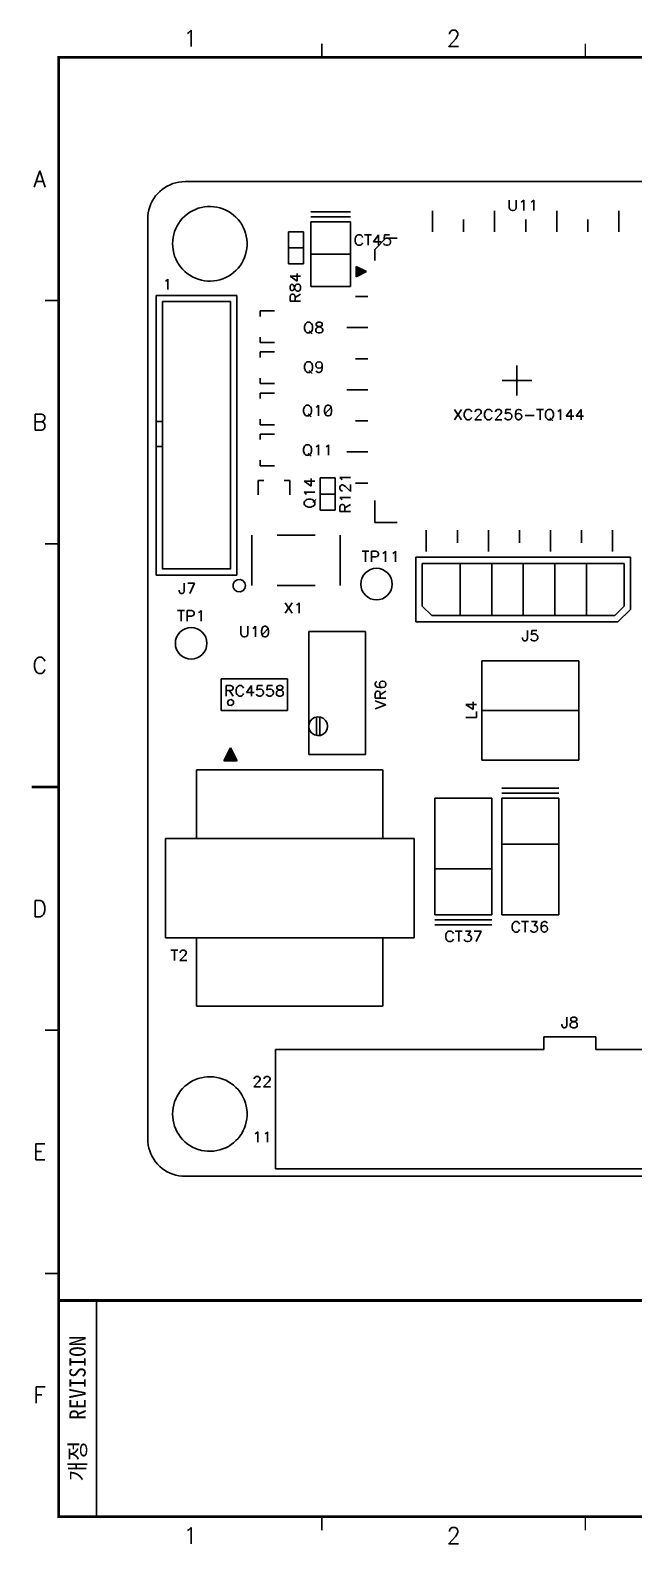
# Model space of a CAD drawing. Extents: x 295 to 953, y 10 to 290.
# Drawn here: x 486.7 to 598.4, y 10 to 290 of the extents above; entities that cross this region are included whole.
import ezdxf
from ezdxf.enums import TextEntityAlignment as Align

# ---------------------------------------------------------------- set-up
doc = ezdxf.new("R2010")
doc.units = 0
doc.header["$LTSCALE"] = 5
doc.header["$MEASUREMENT"] = 0
doc.layers.get('0').update_dxf_attribs({"linetype": 'CONTINUOUS', "lineweight": 25})
doc.layers.add('6', color=6, linetype='CONTINUOUS', lineweight=13)
for name, color, linetype in [('DV-PEI-A6_TSK', 10, 'CONTINUOUS'), ('SHEET', 3, 'CONTINUOUS'), ('문자', 4, 'CONTINUOUS'), ('테두리', 3, 'CONTINUOUS')]:
    doc.layers.add(name, color=color, linetype=linetype)
doc.styles.get("Standard").update_dxf_attribs({"font": 'simplex.shx'})
doc.styles.add('굴림체', font='')
doc.styles.get('굴림체').set_extended_font_data('GulimChe')

# ---------------------------------------------------------------- blocks, each defined once
blk = doc.blocks.new('C')
blk.add_line((15, 285), (15, 285))
at = {"layer": 'SHEET'}
blk.add_line((22, 55), (22, 15), dxfattribs=at)
at = {"layer": '테두리'}
for points, const_width in [([(63.75, 287.5), (63.75, 285)], 0.3), ([(112.5, 287.5), (112.5, 285)], 0.3), ([(15, 285), (15, 15), (405, 15), (405, 285), (15, 285)], 0.5), ([(12.5, 240), (15, 240)], 0.3), ([(12.5, 195), (15, 195)], 0.3), ([(10, 150), (15, 150)], 0.5), ([(12.5, 105), (15, 105)], 0.3), ([(12.5, 60), (15, 60)], 0.3), ([(15, 55), (405, 55)], 0.5), ([(63.75, 12.5), (63.75, 15)], 0.3), ([(112.5, 12.5), (112.5, 15)], 0.3)]:
    blk.add_lwpolyline(points, dxfattribs=dict(at, const_width=const_width))
at = {"layer": '문자'}
for s, p in [('1', (39.38, 288.5)), ('2', (88.12, 288.5)), ('A', (11.5, 262.5)), ('B', (11.5, 217.5)), ('C', (11.5, 172.5)), ('D', (11.5, 127.5)), ('E', (11.5, 82.5)), ('F', (11.5, 37.5)), ('1', (39.38, 11.5)), ('2', (88.12, 11.5))]:
    blk.add_text(s, height=3, dxfattribs=at).set_placement(p, align=Align.MIDDLE)
at = {"layer": '문자', "style": '굴림체'}
blk.add_text('개정  REVISION', height=3, rotation=90, dxfattribs=at).set_placement((18.5, 35), align=Align.MIDDLE_CENTER)

msp = doc.modelspace()

# ---------------------------------------------------------------- linework, layer by layer
msp.add_line((491.98, 15), (491.98, 15))
msp.add_line((491.98, 15), (491.98, 15))
at = {"layer": 'DV-PEI-A6_TSK', "color": 7}
for p, q in [((510.7, 260.17), (511.14, 260.54)), ((511.14, 260.54), (511.6, 260.87)), ((511.6, 260.87), (512.09, 261.16)), ((512.09, 261.16), (512.6, 261.42)), ((512.6, 261.42), (513.13, 261.63)), ((513.13, 261.63), (513.68, 261.78)), ((513.68, 261.78), (514.24, 261.9)), ((514.24, 261.9), (514.8, 261.98)), ((514.8, 261.98), (515.38, 262)), ((858.07, 262), (515.38, 262)), ((508.85, 257.34), (509.06, 257.87)), ((509.06, 257.87), (509.31, 258.38)), ((509.31, 258.38), (509.6, 258.87)), ((509.6, 258.87), (509.93, 259.34)), ((509.93, 259.34), (510.3, 259.77)), ((510.3, 259.77), (510.7, 260.17)), ((575.39, 258.59), (575.39, 257.2)), ((576.69, 257.2), (576.69, 258.59)), ((577.62, 258.22), (577.8, 258.31)), ((577.8, 258.31), (578.08, 258.59)), ((578.08, 258.59), (578.08, 256.64)), ((579.47, 258.22), (579.66, 258.31)), ((579.66, 258.31), (579.94, 258.59)), ((579.94, 258.59), (579.94, 256.64)), ((508.48, 255.09), (508.5, 255.67)), ((508.48, 255.09), (508.48, 84.9)), ((508.5, 255.67), (508.57, 256.23)), ((508.57, 256.23), (508.69, 256.79)), ((508.69, 256.79), (508.85, 257.34)), ((514.94, 255.22), (514.56, 254.78)), ((515.36, 255.63), (514.94, 255.22)), ((515.8, 255.99), (515.36, 255.63)), ((516.28, 256.32), (515.8, 255.99)), ((516.78, 256.61), (516.28, 256.32)), ((517.3, 256.86), (516.78, 256.61)), ((517.84, 257.06), (517.3, 256.86)), ((518.4, 257.22), (517.84, 257.06)), ((518.96, 257.32), (518.4, 257.22)), ((519.54, 257.38), (518.96, 257.32)), ((520.12, 257.4), (519.54, 257.38)), ((520.69, 257.36), (520.12, 257.4)), ((521.27, 257.27), (520.69, 257.36)), ((521.83, 257.14), (521.27, 257.27)), ((522.38, 256.96), (521.83, 257.14)), ((522.91, 256.74), (522.38, 256.96)), ((523.43, 256.47), (522.91, 256.74)), ((523.91, 256.16), (523.43, 256.47)), ((524.37, 255.81), (523.91, 256.16)), ((524.8, 255.43), (524.37, 255.81)), ((525.2, 255.01), (524.8, 255.43)), ((525.56, 254.55), (525.2, 255.01)), ((546.04, 256.4), (538.68, 256.4)), ((546.04, 255.49), (538.68, 255.49)), ((561.18, 252.7), (561.18, 256.61)), ((566.94, 252.7), (566.94, 255)), ((572.69, 252.7), (572.69, 256.61)), ((575.39, 257.2), (575.49, 256.92)), ((575.49, 256.92), (575.67, 256.74)), ((575.67, 256.74), (575.95, 256.64)), ((575.95, 256.64), (576.13, 256.64)), ((576.13, 256.64), (576.41, 256.74)), ((576.41, 256.74), (576.6, 256.92)), ((576.6, 256.92), (576.69, 257.2)), ((578.44, 252.7), (578.44, 255)), ((584.18, 252.7), (584.18, 256.61)), ((589.94, 252.7), (589.94, 255)), ((595.69, 252.7), (595.69, 256.61)), ((513.29, 252.21), (513.17, 251.65)), ((513.46, 252.76), (513.29, 252.21)), ((513.67, 253.3), (513.46, 252.76)), ((513.93, 253.82), (513.67, 253.3)), ((514.23, 254.32), (513.93, 253.82)), ((514.56, 254.78), (514.23, 254.32)), ((525.88, 254.07), (525.56, 254.55)), ((526.16, 253.56), (525.88, 254.07)), ((526.39, 253.04), (526.16, 253.56)), ((526.58, 252.49), (526.39, 253.04)), ((526.72, 251.93), (526.58, 252.49)), ((534.55, 246.76), (534.55, 252.74)), ((534.55, 252.74), (537.31, 252.74)), ((537.31, 246.76), (537.31, 252.74)), ((538.68, 242.6), (538.68, 254.56)), ((538.68, 254.56), (546.04, 254.56)), ((546.04, 254.56), (546.04, 242.6)), ((547.23, 252.07), (547.05, 251.88)), ((547.41, 252.16), (547.23, 252.07)), ((547.79, 252.16), (547.41, 252.16)), ((547.97, 252.07), (547.79, 252.16)), ((548.16, 251.88), (547.97, 252.07)), ((548.62, 252.16), (549.91, 252.16)), ((549.27, 252.16), (549.27, 250.22)), ((551.21, 252.16), (550.28, 250.86)), ((551.21, 250.22), (551.21, 252.16)), ((552.32, 252.16), (552.23, 251.33)), ((553.24, 252.16), (552.32, 252.16)), ((513.1, 251.08), (513.08, 250.5)), ((513.08, 250.5), (513.1, 249.92)), ((513.17, 251.65), (513.1, 251.08)), ((513.1, 249.92), (513.17, 249.35)), ((513.17, 249.35), (513.29, 248.78)), ((526.82, 251.36), (526.72, 251.93)), ((526.72, 249.06), (526.82, 249.63)), ((526.87, 250.79), (526.82, 251.36)), ((526.82, 249.63), (526.87, 250.21)), ((526.87, 250.21), (526.87, 250.79)), ((534.55, 249.75), (537.31, 249.75)), ((546.95, 251.69), (546.86, 251.42)), ((546.86, 251.42), (546.86, 250.96)), ((546.86, 250.96), (546.95, 250.68)), ((547.05, 251.88), (546.95, 251.69)), ((546.95, 250.68), (547.05, 250.5)), ((547.05, 250.5), (547.23, 250.31)), ((547.23, 250.31), (547.41, 250.22)), ((547.41, 250.22), (547.79, 250.22)), ((547.79, 250.22), (547.97, 250.31)), ((547.97, 250.31), (548.16, 250.5)), ((548.25, 251.69), (548.16, 251.88)), ((548.16, 250.5), (548.25, 250.68)), ((550.28, 250.86), (551.67, 250.86)), ((552.58, 251.51), (550.54, 249.46)), ((550.54, 249.46), (550.54, 247.42)), ((552.23, 250.4), (552.13, 250.58)), ((552.23, 251.33), (552.32, 251.42)), ((552.32, 250.31), (552.23, 250.4)), ((552.32, 251.42), (552.6, 251.51)), ((552.6, 250.22), (552.32, 250.31)), ((554.63, 251.51), (552.58, 251.51)), ((552.6, 251.51), (552.87, 251.51)), ((552.87, 250.22), (552.6, 250.22)), ((552.87, 251.51), (553.15, 251.42)), ((553.15, 250.31), (552.87, 250.22)), ((553.15, 251.42), (553.34, 251.23)), ((553.34, 250.5), (553.15, 250.31)), ((553.34, 251.23), (553.43, 250.96)), ((553.43, 250.77), (553.34, 250.5)), ((553.43, 250.96), (553.43, 250.77)), ((513.29, 248.78), (513.46, 248.23)), ((513.46, 248.23), (513.67, 247.69)), ((513.67, 247.69), (513.93, 247.17)), ((513.93, 247.17), (514.23, 246.68)), ((514.23, 246.68), (514.56, 246.21)), ((525.2, 245.99), (525.56, 246.44)), ((525.56, 246.44), (525.88, 246.92)), ((525.88, 246.92), (526.16, 247.43)), ((526.16, 247.43), (526.39, 247.96)), ((526.39, 247.96), (526.58, 248.5)), ((526.58, 248.5), (526.72, 249.06)), ((534.55, 246.76), (537.31, 246.76)), ((546.04, 248.59), (538.68, 248.59)), ((511.76, 243.58), (511.94, 243.67)), ((511.94, 243.67), (512.22, 243.95)), ((512.22, 243.95), (512.22, 242.03)), ((514.56, 246.21), (514.94, 245.78)), ((514.94, 245.78), (515.36, 245.37)), ((515.36, 245.37), (515.8, 245)), ((515.8, 245), (516.28, 244.67)), ((516.28, 244.67), (516.78, 244.38)), ((516.78, 244.38), (517.3, 244.13)), ((517.3, 244.13), (517.84, 243.94)), ((517.84, 243.94), (518.4, 243.78)), ((518.4, 243.78), (518.96, 243.67)), ((518.96, 243.67), (519.54, 243.61)), ((519.54, 243.61), (520.12, 243.6)), ((520.12, 243.6), (520.69, 243.63)), ((520.69, 243.63), (521.27, 243.72)), ((521.27, 243.72), (521.83, 243.85)), ((521.83, 243.85), (522.38, 244.03)), ((522.38, 244.03), (522.91, 244.25)), ((522.91, 244.25), (523.43, 244.52)), ((523.43, 244.52), (523.91, 244.83)), ((523.91, 244.83), (524.37, 245.18)), ((524.37, 245.18), (524.8, 245.57)), ((524.8, 245.57), (525.2, 245.99)), ((536.78, 244.53), (534.83, 244.53)), ((534.83, 244.53), (536.13, 243.6)), ((536.13, 243.6), (536.13, 244.99)), ((547.09, 246.27), (547.09, 244.41)), ((548.95, 245.34), (547.09, 246.27)), ((547.09, 244.41), (548.95, 245.34)), ((547.23, 246.02), (547.27, 246.02)), ((547.23, 245.88), (547.54, 245.88)), ((547.23, 245.74), (547.82, 245.74)), ((547.23, 245.61), (548.09, 245.61)), ((547.23, 245.47), (548.37, 245.47)), ((547.23, 245.33), (548.61, 245.33)), ((547.23, 245.19), (548.33, 245.19)), ((547.23, 245.06), (548.06, 245.06)), ((547.23, 244.92), (547.78, 244.92)), ((547.23, 244.78), (547.51, 244.78)), ((524.98, 240.95), (510.03, 240.95)), ((510.03, 240.93), (510.03, 189.2)), ((524.98, 189.18), (524.98, 240.95)), ((534.92, 242.86), (534.83, 242.58)), ((534.83, 242.58), (534.83, 242.21)), ((534.83, 242.21), (534.92, 241.93)), ((534.92, 241), (534.83, 240.72)), ((535.11, 242.95), (534.92, 242.86)), ((534.92, 241.93), (535.11, 241.84)), ((535.02, 241.1), (534.92, 241)), ((535.2, 241.19), (535.02, 241.1)), ((535.29, 242.95), (535.11, 242.95)), ((535.11, 241.84), (535.29, 241.84)), ((535.39, 241.19), (535.2, 241.19)), ((535.48, 242.86), (535.29, 242.95)), ((535.29, 241.84), (535.48, 241.93)), ((535.57, 241.1), (535.39, 241.19)), ((535.57, 242.67), (535.48, 242.86)), ((535.48, 241.93), (535.57, 242.12)), ((535.67, 242.31), (535.57, 242.67)), ((535.57, 242.12), (535.67, 242.49)), ((535.67, 241), (535.57, 241.1)), ((535.67, 242.49), (535.76, 242.77)), ((535.76, 242.03), (535.67, 242.31)), ((535.76, 240.72), (535.67, 241)), ((535.76, 242.77), (535.95, 242.95)), ((535.95, 241.84), (535.76, 242.03)), ((535.76, 240.54), (536.78, 241.19)), ((535.95, 242.95), (536.13, 243.05)), ((536.13, 241.75), (535.95, 241.84)), ((536.13, 243.05), (536.41, 243.05)), ((536.41, 241.75), (536.13, 241.75)), ((536.41, 243.05), (536.6, 242.95)), ((536.6, 241.84), (536.41, 241.75)), ((536.6, 242.95), (536.69, 242.86)), ((536.69, 241.93), (536.6, 241.84)), ((536.69, 242.86), (536.78, 242.58)), ((536.78, 242.21), (536.69, 241.93)), ((536.78, 242.58), (536.78, 242.21)), ((546.04, 242.6), (538.68, 242.6)), ((511.18, 190.33), (511.18, 239.8)), ((511.18, 239.8), (523.82, 239.8)), ((523.82, 239.8), (523.82, 190.33)), ((531.96, 238.08), (529.31, 238.08)), ((529.31, 237.04), (529.31, 238.08)), ((534.83, 240.72), (534.83, 239.89)), ((534.83, 239.89), (536.78, 239.89)), ((535.76, 239.89), (535.76, 240.72)), ((549.23, 240.74), (546.92, 240.74)), ((537.6, 235.51), (537.51, 235.23)), ((537.51, 235.23), (537.51, 234.76)), ((537.69, 235.69), (537.6, 235.51)), ((537.88, 235.88), (537.69, 235.69)), ((538.07, 235.97), (537.88, 235.88)), ((538.44, 235.97), (538.07, 235.97)), ((538.63, 235.88), (538.44, 235.97)), ((538.82, 235.69), (538.63, 235.88)), ((538.91, 235.51), (538.82, 235.69)), ((539, 235.23), (538.91, 235.51)), ((539, 234.76), (539, 235.23)), ((539.76, 235.88), (539.66, 235.69)), ((539.66, 235.69), (539.66, 235.51)), ((539.66, 235.51), (539.76, 235.32)), ((540.04, 235.97), (539.76, 235.88)), ((539.76, 235.32), (539.94, 235.23)), ((539.94, 235.23), (540.32, 235.13)), ((540.41, 235.97), (540.04, 235.97)), ((540.13, 235.13), (540.5, 235.23)), ((540.69, 235.88), (540.41, 235.97)), ((540.5, 235.23), (540.69, 235.32)), ((540.78, 235.69), (540.69, 235.88)), ((540.69, 235.32), (540.78, 235.51)), ((540.78, 235.51), (540.78, 235.69)), ((529.31, 232.22), (529.31, 233.25)), ((537.51, 234.76), (537.6, 234.48)), ((537.6, 234.48), (537.69, 234.29)), ((537.69, 234.29), (537.88, 234.1)), ((537.88, 234.1), (538.07, 234.01)), ((538.07, 234.01), (538.44, 234.01)), ((538.35, 234.38), (538.91, 233.82)), ((538.44, 234.01), (538.63, 234.1)), ((538.63, 234.1), (538.82, 234.29)), ((538.82, 234.29), (538.91, 234.48)), ((538.91, 234.48), (539, 234.76)), ((539.57, 234.66), (539.66, 234.85)), ((539.57, 234.38), (539.57, 234.66)), ((539.66, 234.2), (539.57, 234.38)), ((539.66, 234.85), (539.85, 235.04)), ((539.76, 234.1), (539.66, 234.2)), ((540.04, 234.01), (539.76, 234.1)), ((539.85, 235.04), (540.13, 235.13)), ((540.41, 234.01), (540.04, 234.01)), ((540.32, 235.13), (540.6, 235.04)), ((540.69, 234.1), (540.41, 234.01)), ((540.6, 235.04), (540.78, 234.85)), ((540.78, 234.2), (540.69, 234.1)), ((540.78, 234.85), (540.88, 234.66)), ((540.88, 234.38), (540.78, 234.2)), ((540.88, 234.66), (540.88, 234.38)), ((549.23, 234.99), (545.32, 234.99)), ((531.96, 232.22), (529.31, 232.22)), ((531.96, 230.48), (529.31, 230.48)), ((529.31, 229.45), (529.31, 230.48)), ((537.6, 228.2), (537.51, 227.92)), ((537.51, 227.92), (537.51, 227.46)), ((537.51, 227.46), (537.6, 227.18)), ((537.69, 228.39), (537.6, 228.2)), ((537.6, 227.18), (537.69, 226.99)), ((537.88, 228.58), (537.69, 228.39)), ((537.69, 226.99), (537.88, 226.8)), ((538.07, 228.67), (537.88, 228.58)), ((537.88, 226.8), (538.07, 226.71)), ((538.44, 228.67), (538.07, 228.67)), ((538.35, 227.08), (538.91, 226.52)), ((538.63, 228.58), (538.44, 228.67)), ((538.44, 226.71), (538.63, 226.8)), ((538.82, 228.39), (538.63, 228.58)), ((538.63, 226.8), (538.82, 226.99)), ((538.91, 228.2), (538.82, 228.39)), ((538.82, 226.99), (538.91, 227.18)), ((539, 227.92), (538.91, 228.2)), ((538.91, 227.18), (539, 227.46)), ((539, 227.46), (539, 227.92)), ((539.57, 228.11), (539.66, 228.39)), ((539.57, 228.02), (539.57, 228.11)), ((539.66, 227.74), (539.57, 228.02)), ((539.66, 228.39), (539.85, 228.58)), ((539.85, 227.55), (539.66, 227.74)), ((539.76, 226.8), (539.66, 226.99)), ((540.04, 226.71), (539.76, 226.8)), ((539.85, 228.58), (540.13, 228.67)), ((540.13, 227.46), (539.85, 227.55)), ((540.13, 228.67), (540.22, 228.67)), ((540.22, 227.46), (540.13, 227.46)), ((540.22, 228.67), (540.5, 228.58)), ((540.5, 227.55), (540.22, 227.46)), ((540.5, 226.8), (540.22, 226.71)), ((540.5, 228.58), (540.69, 228.39)), ((540.69, 227.74), (540.5, 227.55)), ((540.69, 227.08), (540.5, 226.8)), ((540.69, 228.39), (540.78, 228.02)), ((540.78, 228.02), (540.69, 227.74)), ((540.78, 227.55), (540.69, 227.08)), ((540.78, 228.02), (540.78, 227.55)), ((549.23, 229.24), (546.92, 229.24)), ((576.83, 227.98), (576.83, 222.46)), ((529.31, 224.62), (529.31, 225.66)), ((531.96, 224.62), (529.31, 224.62)), ((538.07, 226.71), (538.44, 226.71)), ((540.22, 226.71), (540.04, 226.71)), ((574.07, 225.22), (579.59, 225.22)), ((531.96, 222.89), (529.31, 222.89)), ((529.31, 221.85), (529.31, 222.89)), ((549.23, 223.49), (545.32, 223.49)), ((537.42, 220.16), (537.33, 219.88)), ((537.33, 219.88), (537.33, 219.41)), ((537.33, 219.41), (537.42, 219.14)), ((537.51, 220.34), (537.42, 220.16)), ((537.42, 219.14), (537.51, 218.95)), ((537.69, 220.53), (537.51, 220.34)), ((537.51, 218.95), (537.69, 218.76)), ((537.88, 220.62), (537.69, 220.53)), ((537.69, 218.76), (537.88, 218.67)), ((538.25, 220.62), (537.88, 220.62)), ((537.88, 218.67), (538.25, 218.67)), ((538.16, 219.04), (538.72, 218.49)), ((538.44, 220.53), (538.25, 220.62)), ((538.25, 218.67), (538.44, 218.76)), ((538.62, 220.34), (538.44, 220.53)), ((538.44, 218.76), (538.62, 218.95)), ((538.72, 220.16), (538.62, 220.34)), ((538.62, 218.95), (538.72, 219.14)), ((538.81, 219.88), (538.72, 220.16)), ((538.72, 219.14), (538.81, 219.41)), ((538.81, 219.41), (538.81, 219.88)), ((539.64, 220.25), (539.83, 220.34)), ((539.83, 220.34), (540.11, 220.62)), ((540.11, 220.62), (540.11, 218.67)), ((541.32, 220.25), (541.22, 219.79)), ((541.22, 219.79), (541.22, 219.5)), ((541.22, 219.5), (541.32, 219.04)), ((541.5, 220.53), (541.32, 220.25)), ((542.43, 220.25), (541.32, 219.04)), ((541.32, 219.04), (541.5, 218.76)), ((541.78, 220.62), (541.5, 220.53)), ((541.5, 218.76), (541.78, 218.67)), ((541.96, 220.62), (541.78, 220.62)), ((541.78, 218.67), (541.96, 218.67)), ((542.24, 220.53), (541.96, 220.62)), ((541.96, 218.67), (542.24, 218.76)), ((542.43, 220.25), (542.24, 220.53)), ((542.24, 218.76), (542.43, 219.04)), ((542.52, 219.79), (542.43, 220.25)), ((542.43, 219.04), (542.52, 219.5)), ((542.52, 219.5), (542.52, 219.79)), ((566.54, 219.86), (565.25, 217.93)), ((565.25, 219.86), (566.54, 217.93)), ((567.18, 219.4), (567.08, 219.13)), ((567.08, 219.13), (567.08, 218.67)), ((567.08, 218.67), (567.18, 218.39)), ((567.27, 219.58), (567.18, 219.4)), ((567.45, 219.77), (567.27, 219.58)), ((567.63, 219.86), (567.45, 219.77)), ((568, 219.86), (567.63, 219.86)), ((568.18, 219.77), (568, 219.86)), ((568.37, 219.58), (568.18, 219.77)), ((568.46, 219.4), (568.37, 219.58)), ((569.92, 218.85), (569.01, 217.93)), ((569.1, 219.49), (569.19, 219.67)), ((569.1, 219.4), (569.1, 219.49)), ((569.19, 219.67), (569.29, 219.77)), ((569.29, 219.77), (569.47, 219.86)), ((569.47, 219.86), (569.84, 219.86)), ((569.84, 219.86), (570.02, 219.77)), ((570.11, 219.13), (569.92, 218.85)), ((570.02, 219.77), (570.11, 219.67)), ((570.11, 219.67), (570.2, 219.49)), ((570.2, 219.31), (570.11, 219.13)), ((570.2, 219.49), (570.2, 219.31)), ((570.93, 219.4), (570.84, 219.13)), ((570.84, 219.13), (570.84, 218.67)), ((570.84, 218.67), (570.93, 218.39)), ((571.03, 219.58), (570.93, 219.4)), ((571.21, 219.77), (571.03, 219.58)), ((571.39, 219.86), (571.21, 219.77)), ((571.76, 219.86), (571.39, 219.86)), ((571.94, 219.77), (571.76, 219.86)), ((572.13, 219.58), (571.94, 219.77)), ((572.21, 219.4), (572.13, 219.58)), ((573.68, 218.85), (572.77, 217.93)), ((572.86, 219.49), (572.95, 219.67)), ((572.86, 219.4), (572.86, 219.49)), ((572.95, 219.67), (573.04, 219.77)), ((573.04, 219.77), (573.22, 219.86)), ((573.22, 219.86), (573.59, 219.86)), ((573.59, 219.86), (573.77, 219.77)), ((573.87, 219.13), (573.68, 218.85)), ((573.77, 219.77), (573.87, 219.67)), ((573.87, 219.67), (573.95, 219.49)), ((573.95, 219.31), (573.87, 219.13)), ((573.95, 219.49), (573.95, 219.31)), ((574.78, 219.86), (574.69, 219.03)), ((574.69, 219.03), (574.78, 219.13)), ((575.7, 219.86), (574.78, 219.86)), ((574.78, 219.13), (575.06, 219.22)), ((575.06, 219.22), (575.33, 219.22)), ((575.33, 219.22), (575.61, 219.13)), ((575.61, 219.13), (575.79, 218.94)), ((575.79, 218.94), (575.88, 218.67)), ((575.88, 218.48), (575.79, 218.21)), ((575.88, 218.67), (575.88, 218.48)), ((576.61, 219.49), (576.53, 219.03)), ((576.53, 219.03), (576.53, 218.58)), ((576.61, 218.85), (576.53, 218.58)), ((576.53, 218.58), (576.61, 218.21)), ((576.8, 219.77), (576.61, 219.49)), ((576.8, 219.03), (576.61, 218.85)), ((577.07, 219.86), (576.8, 219.77)), ((577.07, 219.13), (576.8, 219.03)), ((577.26, 219.86), (577.07, 219.86)), ((577.16, 219.13), (577.07, 219.13)), ((577.44, 219.03), (577.16, 219.13)), ((577.53, 219.77), (577.26, 219.86)), ((577.62, 218.85), (577.44, 219.03)), ((577.62, 219.58), (577.53, 219.77)), ((577.71, 218.58), (577.62, 218.85)), ((577.62, 218.21), (577.71, 218.48)), ((577.71, 218.48), (577.71, 218.58)), ((578.35, 218.76), (580.01, 218.76)), ((580.46, 219.86), (581.75, 219.86)), ((581.11, 219.86), (581.11, 217.93)), ((582.2, 219.4), (582.11, 219.13)), ((582.11, 219.13), (582.11, 218.67)), ((582.11, 218.67), (582.2, 218.39)), ((582.3, 219.58), (582.2, 219.4)), ((582.48, 219.77), (582.3, 219.58)), ((582.66, 219.86), (582.48, 219.77)), ((583.03, 219.86), (582.66, 219.86)), ((583.21, 219.77), (583.03, 219.86)), ((583.4, 219.58), (583.21, 219.77)), ((583.49, 219.4), (583.4, 219.58)), ((583.58, 219.13), (583.49, 219.4)), ((583.49, 218.39), (583.58, 218.67)), ((583.58, 218.67), (583.58, 219.13)), ((584.4, 219.49), (584.59, 219.58)), ((584.59, 219.58), (584.86, 219.86)), ((584.86, 219.86), (584.86, 217.93)), ((586.88, 219.86), (585.96, 218.58)), ((585.96, 218.58), (587.33, 218.58)), ((586.88, 217.93), (586.88, 219.86)), ((588.71, 219.86), (587.79, 218.58)), ((587.79, 218.58), (589.17, 218.58)), ((588.71, 217.93), (588.71, 219.86)), ((511.18, 217.61), (510.03, 217.61)), ((529.31, 217.03), (529.31, 218.06)), ((531.96, 217.03), (529.31, 217.03)), ((549.23, 217.74), (546.92, 217.74)), ((567.18, 218.39), (567.27, 218.21)), ((567.27, 218.21), (567.45, 218.03)), ((567.45, 218.03), (567.63, 217.93)), ((567.63, 217.93), (568, 217.93)), ((568, 217.93), (568.18, 218.03)), ((568.18, 218.03), (568.37, 218.21)), ((568.37, 218.21), (568.46, 218.39)), ((569.01, 217.93), (570.29, 217.93)), ((570.93, 218.39), (571.03, 218.21)), ((571.03, 218.21), (571.21, 218.03)), ((571.21, 218.03), (571.39, 217.93)), ((571.39, 217.93), (571.76, 217.93)), ((571.76, 217.93), (571.94, 218.03)), ((571.94, 218.03), (572.13, 218.21)), ((572.13, 218.21), (572.21, 218.39)), ((572.77, 217.93), (574.05, 217.93)), ((574.69, 218.11), (574.6, 218.3)), ((574.78, 218.03), (574.69, 218.11)), ((575.06, 217.93), (574.78, 218.03)), ((575.33, 217.93), (575.06, 217.93)), ((575.61, 218.03), (575.33, 217.93)), ((575.79, 218.21), (575.61, 218.03)), ((576.61, 218.21), (576.8, 218.03)), ((576.8, 218.03), (577.07, 217.93)), ((577.07, 217.93), (577.16, 217.93)), ((577.16, 217.93), (577.44, 218.03)), ((577.44, 218.03), (577.62, 218.21)), ((582.2, 218.39), (582.3, 218.21)), ((582.3, 218.21), (582.48, 218.03)), ((582.48, 218.03), (582.66, 217.93)), ((582.66, 217.93), (583.03, 217.93)), ((582.93, 218.3), (583.49, 217.75)), ((583.03, 217.93), (583.21, 218.03)), ((583.21, 218.03), (583.4, 218.21)), ((583.4, 218.21), (583.49, 218.39)), ((511.18, 213.01), (510.03, 213.01)), ((531.96, 215.29), (529.31, 215.29)), ((529.31, 214.26), (529.31, 215.29)), ((537.42, 212.86), (537.33, 212.58)), ((537.51, 213.04), (537.42, 212.86)), ((537.69, 213.22), (537.51, 213.04)), ((537.88, 213.32), (537.69, 213.22)), ((538.25, 213.32), (537.88, 213.32)), ((538.44, 213.22), (538.25, 213.32)), ((538.62, 213.04), (538.44, 213.22)), ((538.72, 212.86), (538.62, 213.04)), ((538.81, 212.58), (538.72, 212.86)), ((539.64, 212.94), (539.83, 213.04)), ((539.83, 213.04), (540.11, 213.32)), ((540.11, 213.32), (540.11, 211.37)), ((541.5, 212.94), (541.68, 213.04)), ((541.68, 213.04), (541.96, 213.32)), ((541.96, 213.32), (541.96, 211.37)), ((529.31, 209.43), (529.31, 210.47)), ((537.33, 212.58), (537.33, 212.11)), ((537.33, 212.11), (537.42, 211.83)), ((537.42, 211.83), (537.51, 211.65)), ((537.51, 211.65), (537.69, 211.46)), ((537.69, 211.46), (537.88, 211.37)), ((537.88, 211.37), (538.25, 211.37)), ((538.16, 211.74), (538.72, 211.19)), ((538.25, 211.37), (538.44, 211.46)), ((538.44, 211.46), (538.62, 211.65)), ((538.62, 211.65), (538.72, 211.83)), ((538.72, 211.83), (538.81, 212.11)), ((538.81, 212.11), (538.81, 212.58)), ((549.23, 211.99), (545.32, 211.99)), ((531.96, 209.43), (529.31, 209.43)), ((544.32, 207.01), (544.04, 207.29)), ((544.04, 207.29), (545.98, 207.29)), ((528.91, 204.07), (528.91, 206.72)), ((528.91, 206.72), (529.95, 206.72)), ((533.74, 206.72), (534.77, 206.72)), ((534.77, 204.07), (534.77, 206.72)), ((539.41, 206.61), (537.46, 206.61)), ((537.46, 206.61), (538.76, 205.68)), ((537.74, 204.29), (537.46, 204.56)), ((537.46, 204.56), (539.41, 204.56)), ((538.76, 205.68), (538.76, 207.07)), ((540.39, 207.17), (540.39, 201.2)), ((543.16, 207.17), (540.39, 207.17)), ((543.16, 207.17), (543.16, 201.2)), ((544.04, 205.53), (544.14, 205.72)), ((544.04, 205.16), (544.04, 205.53)), ((544.14, 204.98), (544.04, 205.16)), ((544.14, 205.72), (544.22, 205.81)), ((544.22, 204.88), (544.14, 204.98)), ((544.22, 205.81), (544.41, 205.9)), ((544.41, 204.79), (544.22, 204.88)), ((544.41, 206.83), (544.32, 207.01)), ((544.41, 205.9), (544.6, 205.9)), ((544.51, 204.79), (544.41, 204.79)), ((544.6, 205.9), (544.78, 205.81)), ((544.78, 205.81), (545.06, 205.62)), ((545.06, 205.62), (545.98, 204.7)), ((545.98, 204.7), (545.98, 205.99)), ((549.23, 206.24), (546.92, 206.24)), ((537.55, 202.89), (537.46, 202.71)), ((537.46, 202.71), (537.46, 202.34)), ((537.46, 202.34), (537.55, 202.15)), ((537.74, 203.08), (537.55, 202.89)), ((537.55, 202.15), (537.74, 201.97)), ((537.83, 204.1), (537.74, 204.29)), ((537.92, 203.17), (537.74, 203.08)), ((537.74, 201.97), (537.92, 201.87)), ((538.2, 203.26), (537.92, 203.17)), ((537.92, 201.87), (538.2, 201.78)), ((538.67, 203.26), (538.2, 203.26)), ((538.2, 201.78), (538.67, 201.78)), ((538.94, 203.17), (538.67, 203.26)), ((538.67, 201.78), (538.94, 201.87)), ((539.13, 203.08), (538.94, 203.17)), ((538.94, 201.87), (539.13, 201.97)), ((539.04, 202.62), (539.59, 203.17)), ((539.32, 202.89), (539.13, 203.08)), ((539.13, 201.97), (539.32, 202.15)), ((539.41, 202.71), (539.32, 202.89)), ((539.32, 202.15), (539.41, 202.34)), ((539.41, 202.34), (539.41, 202.71)), ((543.16, 204.19), (540.39, 204.19)), ((544.32, 203.31), (544.04, 203.59)), ((544.04, 203.59), (545.98, 203.59)), ((544.14, 202.11), (544.04, 201.83)), ((544.04, 201.83), (544.04, 201)), ((544.22, 202.21), (544.14, 202.11)), ((544.41, 202.29), (544.22, 202.21)), ((544.41, 203.13), (544.32, 203.31)), ((544.6, 202.29), (544.41, 202.29)), ((544.78, 202.21), (544.6, 202.29)), ((544.87, 202.11), (544.78, 202.21)), ((544.97, 201.83), (544.87, 202.11)), ((544.97, 201.65), (545.98, 202.29)), ((544.97, 201), (544.97, 201.83)), ((550.54, 203.02), (550.54, 198.93)), ((543.16, 201.2), (540.39, 201.2)), ((544.04, 201), (545.98, 201)), ((550.54, 198.93), (554.63, 198.93)), ((527.76, 196.59), (527.76, 187.25)), ((539.44, 196.59), (532.43, 196.59)), ((544.11, 187.25), (544.11, 196.59)), ((560.04, 197.5), (560.04, 193.59)), ((565.79, 197.5), (565.79, 195.2)), ((571.54, 197.5), (571.54, 193.59)), ((577.28, 197.5), (577.28, 195.2)), ((583.04, 197.5), (583.04, 193.59)), ((588.79, 197.5), (588.79, 195.2)), ((594.54, 197.5), (594.54, 193.59)), ((548.14, 193.6), (549.43, 193.6)), ((548.79, 193.6), (548.79, 191.65)), ((550.73, 193.6), (549.9, 193.6)), ((549.9, 193.6), (549.9, 191.65)), ((551.01, 193.5), (550.73, 193.6)), ((551.09, 193.41), (551.01, 193.5)), ((551.19, 193.22), (551.09, 193.41)), ((551.19, 192.95), (551.19, 193.22)), ((552.02, 193.22), (552.2, 193.32)), ((552.2, 193.32), (552.49, 193.6)), ((552.49, 193.6), (552.49, 191.65)), ((553.87, 193.22), (554.06, 193.32)), ((554.06, 193.32), (554.33, 193.6)), ((554.33, 193.6), (554.33, 191.65)), ((550.26, 190.4), (549.71, 190.23)), ((549.9, 192.57), (550.73, 192.57)), ((550.83, 190.46), (550.26, 190.4)), ((550.73, 192.57), (551.01, 192.67)), ((551.4, 190.4), (550.83, 190.46)), ((551.01, 192.67), (551.09, 192.76)), ((551.09, 192.76), (551.19, 192.95)), ((551.95, 190.23), (551.4, 190.4)), ((597.86, 192.5), (558.13, 192.5)), ((558.13, 192.5), (558.13, 182.57)), ((596.69, 191.33), (559.3, 191.33)), ((559.3, 191.33), (559.3, 183.45)), ((566.31, 181.84), (566.31, 191.33)), ((572.16, 181.84), (572.16, 191.33)), ((578, 181.84), (578, 191.33)), ((583.84, 181.84), (583.84, 191.33)), ((589.68, 181.84), (589.68, 191.33)), ((596.69, 183.45), (596.69, 191.33)), ((597.86, 182.86), (597.86, 192.5)), ((510.03, 189.2), (524.98, 189.2)), ((523.82, 190.35), (511.18, 190.35)), ((515.23, 187.72), (515.23, 186.26)), ((517.15, 187.72), (515.87, 187.72)), ((516.24, 185.8), (517.15, 187.72)), ((524.54, 188.02), (524.28, 187.52)), ((525, 188.34), (524.54, 188.02)), ((525.56, 188.4), (525, 188.34)), ((526.08, 188.2), (525.56, 188.4)), ((526.45, 187.78), (526.08, 188.2)), ((526.59, 187.25), (526.45, 187.78)), ((547.96, 188.1), (547.91, 187.54)), ((548.13, 188.65), (547.96, 188.1)), ((548.4, 189.16), (548.13, 188.65)), ((548.76, 189.6), (548.4, 189.16)), ((549.21, 189.96), (548.76, 189.6)), ((549.71, 190.23), (549.21, 189.96)), ((552.45, 189.96), (551.95, 190.23)), ((552.89, 189.6), (552.45, 189.96)), ((553.26, 189.16), (552.89, 189.6)), ((553.53, 188.65), (553.26, 189.16)), ((553.69, 188.1), (553.53, 188.65)), ((553.75, 187.54), (553.69, 188.1)), ((514.32, 186.26), (514.32, 186.44)), ((514.41, 185.98), (514.32, 186.26)), ((514.5, 185.89), (514.41, 185.98)), ((514.68, 185.8), (514.5, 185.89)), ((514.86, 185.8), (514.68, 185.8)), ((515.05, 185.89), (514.86, 185.8)), ((515.14, 185.98), (515.05, 185.89)), ((515.23, 186.26), (515.14, 185.98)), ((524.28, 187.52), (524.28, 186.96)), ((524.28, 186.96), (524.54, 186.47)), ((524.54, 186.47), (525, 186.15)), ((525, 186.15), (525.56, 186.08)), ((525.56, 186.08), (526.08, 186.28)), ((526.08, 186.28), (526.45, 186.7)), ((526.45, 186.7), (526.59, 187.25)), ((532.43, 187.25), (539.44, 187.25)), ((547.91, 187.54), (547.96, 186.96)), ((547.96, 186.96), (548.13, 186.42)), ((548.13, 186.42), (548.4, 185.91)), ((548.4, 185.91), (548.76, 185.47)), ((548.76, 185.47), (549.21, 185.11)), ((549.21, 185.11), (549.71, 184.84)), ((549.71, 184.84), (550.26, 184.67)), ((551.4, 184.67), (551.95, 184.84)), ((551.95, 184.84), (552.45, 185.11)), ((552.45, 185.11), (552.89, 185.47)), ((552.89, 185.47), (553.26, 185.91)), ((553.26, 185.91), (553.53, 186.42)), ((553.53, 186.42), (553.69, 186.96)), ((553.69, 186.96), (553.75, 187.54)), ((514, 182.65), (515.3, 182.65)), ((514.65, 182.65), (514.65, 180.7)), ((516.6, 182.65), (515.76, 182.65)), ((515.76, 182.65), (515.76, 180.7)), ((516.88, 182.56), (516.6, 182.65)), ((516.97, 182.47), (516.88, 182.56)), ((517.07, 182.28), (516.97, 182.47)), ((517.07, 182), (517.07, 182.28)), ((517.9, 182.28), (518.09, 182.37)), ((518.09, 182.37), (518.37, 182.65)), ((518.37, 182.65), (518.37, 180.7)), ((535.22, 184.07), (533.94, 182.15)), ((533.94, 184.07), (535.22, 182.15)), ((536.04, 183.7), (536.23, 183.79)), ((536.23, 183.79), (536.5, 184.07)), ((536.5, 184.07), (536.5, 182.15)), ((550.26, 184.67), (550.83, 184.62)), ((550.83, 184.62), (551.4, 184.67)), ((558.13, 182.57), (558.13, 180.53)), ((559.3, 183.45), (561.06, 181.7)), ((594.94, 181.7), (596.69, 183.45)), ((595.52, 180.53), (597.86, 182.86)), ((515.39, 179.28), (514.89, 179.01)), ((515.94, 179.45), (515.39, 179.28)), ((515.76, 181.63), (516.6, 181.63)), ((516.51, 179.5), (515.94, 179.45)), ((517.08, 179.45), (516.51, 179.5)), ((516.6, 181.63), (516.88, 181.72)), ((516.88, 181.72), (516.97, 181.81)), ((516.97, 181.81), (517.07, 182)), ((517.63, 179.28), (517.08, 179.45)), ((518.13, 179.01), (517.63, 179.28)), ((525.73, 179.73), (525.73, 178.34)), ((527.03, 178.34), (527.03, 179.73)), ((527.96, 179.35), (528.15, 179.45)), ((528.15, 179.45), (528.42, 179.73)), ((528.42, 179.73), (528.42, 177.78)), ((529.63, 179.35), (529.54, 178.89)), ((529.81, 179.63), (529.63, 179.35)), ((530.74, 179.35), (529.63, 178.15)), ((530.09, 179.73), (529.81, 179.63)), ((530.28, 179.73), (530.09, 179.73)), ((530.55, 179.63), (530.28, 179.73)), ((530.74, 179.35), (530.55, 179.63)), ((530.83, 178.89), (530.74, 179.35)), ((558.13, 180.53), (595.52, 180.53)), ((561.06, 181.7), (594.94, 181.7)), ((513.64, 177.15), (513.59, 176.58)), ((513.59, 176.58), (513.64, 176.01)), ((513.81, 177.7), (513.64, 177.15)), ((514.08, 178.2), (513.81, 177.7)), ((514.44, 178.65), (514.08, 178.2)), ((514.89, 179.01), (514.44, 178.65)), ((518.57, 178.65), (518.13, 179.01)), ((518.93, 178.2), (518.57, 178.65)), ((519.2, 177.7), (518.93, 178.2)), ((519.37, 177.15), (519.2, 177.7)), ((519.43, 176.58), (519.37, 177.15)), ((519.37, 176.01), (519.43, 176.58)), ((525.73, 178.34), (525.83, 178.06)), ((525.83, 178.06), (526.01, 177.87)), ((526.01, 177.87), (526.29, 177.78)), ((526.29, 177.78), (526.48, 177.78)), ((526.48, 177.78), (526.75, 177.87)), ((526.75, 177.87), (526.94, 178.06)), ((526.94, 178.06), (527.03, 178.34)), ((529.54, 178.89), (529.54, 178.61)), ((529.54, 178.61), (529.63, 178.15)), ((529.63, 178.15), (529.81, 177.87)), ((529.81, 177.87), (530.09, 177.78)), ((530.09, 177.78), (530.28, 177.78)), ((530.28, 177.78), (530.55, 177.87)), ((530.55, 177.87), (530.74, 178.15)), ((530.74, 178.15), (530.83, 178.61)), ((530.83, 178.61), (530.83, 178.89)), ((548.79, 178.77), (538.27, 178.77)), ((538.27, 178.77), (538.27, 155.99)), ((548.79, 155.99), (548.79, 178.77)), ((577.85, 177.5), (577.85, 177.68)), ((577.94, 177.22), (577.85, 177.5)), ((578.03, 177.13), (577.94, 177.22)), ((578.21, 177.04), (578.03, 177.13)), ((578.39, 177.04), (578.21, 177.04)), ((578.58, 177.13), (578.39, 177.04)), ((578.67, 177.22), (578.58, 177.13)), ((578.76, 177.5), (578.67, 177.22)), ((578.76, 178.96), (578.76, 177.5)), ((579.49, 177.22), (579.4, 177.4)), ((579.58, 178.96), (579.49, 178.13)), ((579.49, 178.13), (579.58, 178.23)), ((579.58, 177.13), (579.49, 177.22)), ((580.5, 178.96), (579.58, 178.96)), ((579.58, 178.23), (579.86, 178.31)), ((579.86, 177.04), (579.58, 177.13)), ((579.86, 178.31), (580.13, 178.31)), ((580.13, 177.04), (579.86, 177.04)), ((580.13, 178.31), (580.4, 178.23)), ((580.4, 177.13), (580.13, 177.04)), ((580.4, 178.23), (580.59, 178.04)), ((580.59, 177.31), (580.4, 177.13)), ((580.59, 178.04), (580.68, 177.77)), ((580.68, 177.58), (580.59, 177.31)), ((580.68, 177.77), (580.68, 177.58)), ((513.64, 176.01), (513.81, 175.46)), ((513.81, 175.46), (514.08, 174.96)), ((514.08, 174.96), (514.44, 174.52)), ((514.44, 174.52), (514.89, 174.15)), ((514.89, 174.15), (515.39, 173.88)), ((515.39, 173.88), (515.94, 173.72)), ((515.94, 173.72), (516.51, 173.66)), ((516.51, 173.66), (517.08, 173.72)), ((517.08, 173.72), (517.63, 173.88)), ((517.63, 173.88), (518.13, 174.15)), ((518.13, 174.15), (518.57, 174.52)), ((518.57, 174.52), (518.93, 174.96)), ((518.93, 174.96), (519.2, 175.46)), ((519.2, 175.46), (519.37, 176.01)), ((570.34, 173.36), (588.28, 173.36)), ((570.34, 173.36), (570.34, 154.97)), ((588.28, 173.36), (588.28, 154.97)), ((534.33, 170.01), (522.06, 170.01)), ((522.06, 170.01), (522.06, 164.17)), ((523.82, 168.75), (522.99, 168.75)), ((522.99, 168.75), (522.99, 166.82)), ((524.09, 168.66), (523.82, 168.75)), ((524.19, 168.57), (524.09, 168.66)), ((524.09, 167.93), (524.19, 168.01)), ((524.28, 168.38), (524.19, 168.57)), ((524.19, 168.01), (524.28, 168.2)), ((524.28, 168.2), (524.28, 168.38)), ((524.92, 168.29), (524.83, 168.01)), ((524.83, 168.01), (524.83, 167.56)), ((525.02, 168.48), (524.92, 168.29)), ((525.2, 168.66), (525.02, 168.48)), ((525.38, 168.75), (525.2, 168.66)), ((525.75, 168.75), (525.38, 168.75)), ((525.94, 168.66), (525.75, 168.75)), ((526.12, 168.48), (525.94, 168.66)), ((526.21, 168.29), (526.12, 168.48)), ((527.69, 168.75), (526.76, 167.46)), ((527.69, 166.82), (527.69, 168.75)), ((528.79, 168.75), (528.7, 167.93)), ((528.7, 167.93), (528.79, 168.01)), ((529.71, 168.75), (528.79, 168.75)), ((528.79, 168.01), (529.06, 168.11)), ((529.06, 168.11), (529.34, 168.11)), ((529.34, 168.11), (529.62, 168.01)), ((529.62, 168.01), (529.8, 167.83)), ((530.63, 168.75), (530.54, 167.93)), ((530.54, 167.93), (530.63, 168.01)), ((531.55, 168.75), (530.63, 168.75)), ((530.63, 168.01), (530.9, 168.11)), ((530.9, 168.11), (531.19, 168.11)), ((531.19, 168.11), (531.46, 168.01)), ((531.46, 168.01), (531.64, 167.83)), ((532.47, 168.66), (532.38, 168.48)), ((532.38, 168.48), (532.38, 168.29)), ((532.38, 168.29), (532.47, 168.11)), ((532.75, 168.75), (532.47, 168.66)), ((532.47, 168.11), (532.66, 168.01)), ((532.66, 168.01), (533.03, 167.93)), ((533.11, 168.75), (532.75, 168.75)), ((532.84, 167.93), (533.21, 168.01)), ((533.39, 168.66), (533.11, 168.75)), ((533.21, 168.01), (533.39, 168.11)), ((533.48, 168.48), (533.39, 168.66)), ((533.39, 168.11), (533.48, 168.29)), ((533.48, 168.29), (533.48, 168.48)), ((534.33, 164.17), (534.33, 170.01)), ((550.7, 169.41), (550.6, 169.13)), ((550.6, 169.13), (550.6, 168.94)), ((550.6, 168.94), (550.7, 168.67)), ((550.88, 169.5), (550.7, 169.41)), ((550.7, 168.67), (550.97, 168.48)), ((550.97, 168.48), (551.44, 168.39)), ((551.44, 169.32), (551.35, 169.04)), ((551.35, 169.04), (551.35, 168.94)), ((551.35, 168.94), (551.44, 168.67)), ((551.63, 169.5), (551.44, 169.32)), ((551.44, 168.67), (551.63, 168.48)), ((551.44, 168.39), (551.9, 168.39)), ((551.9, 169.6), (551.63, 169.5)), ((551.63, 168.48), (551.9, 168.39)), ((551.99, 169.6), (551.9, 169.6)), ((551.9, 168.39), (552.28, 168.48)), ((552.28, 169.5), (551.99, 169.6)), ((552.46, 169.32), (552.28, 169.5)), ((552.28, 168.48), (552.46, 168.67)), ((552.55, 169.04), (552.46, 169.32)), ((552.46, 168.67), (552.55, 168.94)), ((552.55, 168.94), (552.55, 169.04)), ((522.99, 167.83), (523.82, 167.83)), ((523.44, 166.09), (523.23, 165.63)), ((523.23, 165.63), (523.44, 165.17)), ((523.94, 166.2), (523.44, 166.09)), ((523.64, 167.83), (524.28, 166.82)), ((523.82, 167.83), (524.09, 167.93)), ((524.34, 165.88), (523.94, 166.2)), ((523.94, 165.06), (524.34, 165.37)), ((524.34, 165.37), (524.34, 165.88)), ((524.83, 167.56), (524.92, 167.28)), ((524.92, 167.28), (525.02, 167.1)), ((525.02, 167.1), (525.2, 166.91)), ((525.2, 166.91), (525.38, 166.82)), ((525.38, 166.82), (525.75, 166.82)), ((525.75, 166.82), (525.94, 166.91)), ((525.94, 166.91), (526.12, 167.1)), ((526.12, 167.1), (526.21, 167.28)), ((526.76, 167.46), (528.15, 167.46)), ((528.7, 167), (528.6, 167.19)), ((528.79, 166.91), (528.7, 167)), ((529.06, 166.82), (528.79, 166.91)), ((529.34, 166.82), (529.06, 166.82)), ((529.62, 166.91), (529.34, 166.82)), ((529.8, 167.1), (529.62, 166.91)), ((529.8, 167.83), (529.89, 167.56)), ((529.89, 167.37), (529.8, 167.1)), ((529.89, 167.56), (529.89, 167.37)), ((530.54, 167), (530.44, 167.19)), ((530.63, 166.91), (530.54, 167)), ((530.9, 166.82), (530.63, 166.91)), ((531.19, 166.82), (530.9, 166.82)), ((531.46, 166.91), (531.19, 166.82)), ((531.64, 167.1), (531.46, 166.91)), ((531.64, 167.83), (531.73, 167.56)), ((531.73, 167.37), (531.64, 167.1)), ((531.73, 167.56), (531.73, 167.37)), ((532.29, 167.46), (532.38, 167.65)), ((532.29, 167.19), (532.29, 167.46)), ((532.38, 167), (532.29, 167.19)), ((532.38, 167.65), (532.56, 167.83)), ((532.47, 166.91), (532.38, 167)), ((532.75, 166.82), (532.47, 166.91)), ((532.56, 167.83), (532.84, 167.93)), ((533.11, 166.82), (532.75, 166.82)), ((533.03, 167.93), (533.3, 167.83)), ((533.39, 166.91), (533.11, 166.82)), ((533.3, 167.83), (533.48, 167.65)), ((533.48, 167), (533.39, 166.91)), ((533.48, 167.65), (533.57, 167.46)), ((533.57, 167.19), (533.48, 167)), ((533.57, 167.46), (533.57, 167.19)), ((550.7, 167.55), (550.6, 167.27)), ((550.6, 167.27), (550.6, 166.44)), ((550.6, 166.44), (552.55, 166.44)), ((552.55, 165.23), (550.6, 165.97)), ((550.6, 164.48), (552.55, 165.23)), ((550.79, 167.65), (550.7, 167.55)), ((550.97, 167.74), (550.79, 167.65)), ((551.16, 167.74), (550.97, 167.74)), ((551.35, 167.65), (551.16, 167.74)), ((551.44, 167.55), (551.35, 167.65)), ((551.53, 167.27), (551.44, 167.55)), ((551.53, 167.08), (552.55, 167.74)), ((551.53, 166.44), (551.53, 167.27)), ((569.34, 165.29), (567.37, 165.29)), ((567.37, 165.29), (568.69, 164.36)), ((568.69, 164.36), (568.69, 165.76)), ((522.06, 164.17), (532.58, 164.17)), ((523.44, 165.17), (523.94, 165.06)), ((532.58, 164.17), (534.33, 164.17)), ((538.83, 162.53), (538.48, 162.08)), ((539.32, 162.85), (538.83, 162.53)), ((539.88, 162.99), (539.32, 162.85)), ((539.73, 163), (539.73, 159.5)), ((540.45, 162.94), (539.88, 162.99)), ((540.32, 163), (540.32, 159.5)), ((540.98, 162.71), (540.45, 162.94)), ((541.4, 162.32), (540.98, 162.71)), ((567.37, 162.86), (569.34, 162.86)), ((569.34, 162.86), (569.34, 163.98)), ((570.34, 164.17), (588.28, 164.17)), ((538.48, 162.08), (538.3, 161.53)), ((538.3, 161.53), (538.3, 160.96)), ((538.3, 160.96), (538.48, 160.41)), ((538.48, 160.41), (538.83, 159.96)), ((538.83, 159.96), (539.32, 159.64)), ((539.32, 159.64), (539.88, 159.5)), ((540.45, 159.55), (540.98, 159.78)), ((540.98, 159.78), (541.4, 160.17)), ((541.68, 161.82), (541.4, 162.32)), ((541.4, 160.17), (541.68, 160.68)), ((541.78, 161.25), (541.68, 161.82)), ((541.68, 160.68), (541.78, 161.25)), ((523.81, 157.27), (522.59, 154.82)), ((525.03, 154.82), (523.81, 157.27)), ((523.81, 156.93), (523.81, 156.93)), ((539.88, 159.5), (540.45, 159.55)), ((522.59, 154.82), (525.03, 154.82)), ((522.82, 154.97), (524.8, 154.97)), ((522.89, 155.11), (524.73, 155.11)), ((522.96, 155.25), (524.66, 155.25)), ((523.03, 155.39), (524.59, 155.39)), ((523.1, 155.53), (524.52, 155.53)), ((523.17, 155.67), (524.45, 155.67)), ((523.24, 155.81), (524.38, 155.81)), ((523.31, 155.95), (524.31, 155.95)), ((523.38, 156.09), (524.24, 156.09)), ((523.45, 156.23), (524.17, 156.23)), ((523.52, 156.37), (524.1, 156.37)), ((523.59, 156.51), (524.03, 156.51)), ((523.66, 156.65), (523.95, 156.65)), ((523.73, 156.79), (523.88, 156.79)), ((538.27, 155.99), (548.79, 155.99)), ((570.34, 154.97), (588.28, 154.97)), ((517.52, 140.5), (517.52, 153.16)), ((517.52, 153.16), (552.01, 153.16)), ((552.01, 153.16), (552.01, 140.5)), ((584.6, 149.8), (574.02, 149.8)), ((584.6, 148.88), (574.02, 148.88)), ((561.6, 147.96), (561.6, 126.34)), ((572.18, 147.96), (561.6, 147.96)), ((572.18, 126.34), (572.18, 147.96)), ((574.02, 147.96), (574.02, 126.34)), ((584.6, 147.96), (574.02, 147.96)), ((584.6, 126.34), (584.6, 147.96)), ((511.77, 122.11), (511.77, 140.5)), ((511.77, 140.5), (520.96, 140.5)), ((548.57, 140.5), (520.96, 140.5)), ((548.57, 140.5), (557.77, 140.5)), ((557.77, 140.5), (557.77, 122.11)), ((584.6, 139.45), (574.02, 139.45)), ((561.6, 134.85), (572.18, 134.85)), ((561.6, 126.34), (572.18, 126.34)), ((574.02, 126.34), (584.6, 126.34)), ((561.6, 125.42), (572.18, 125.42)), ((561.6, 124.5), (572.18, 124.5)), ((564.03, 123.25), (563.84, 123.07)), ((564.21, 123.35), (564.03, 123.25)), ((564.58, 123.35), (564.21, 123.35)), ((564.77, 123.25), (564.58, 123.35)), ((564.95, 123.07), (564.77, 123.25)), ((565.41, 123.35), (566.71, 123.35)), ((566.06, 123.35), (566.06, 121.4)), ((567.27, 123.35), (568.28, 123.35)), ((568.28, 123.35), (567.73, 122.6)), ((570.22, 123.35), (568.93, 123.35)), ((569.3, 121.4), (570.22, 123.35)), ((576.02, 124.63), (575.92, 124.36)), ((575.92, 124.36), (575.92, 123.89)), ((575.92, 123.89), (576.02, 123.61)), ((576.11, 124.82), (576.02, 124.63)), ((576.02, 123.61), (576.11, 123.43)), ((576.3, 125), (576.11, 124.82)), ((576.11, 123.43), (576.3, 123.25)), ((576.48, 125.1), (576.3, 125)), ((576.3, 123.25), (576.48, 123.15)), ((576.85, 125.1), (576.48, 125.1)), ((577.03, 125), (576.85, 125.1)), ((576.85, 123.15), (577.03, 123.25)), ((577.22, 124.82), (577.03, 125)), ((577.03, 123.25), (577.22, 123.43)), ((577.31, 124.63), (577.22, 124.82)), ((577.22, 123.43), (577.31, 123.61)), ((577.68, 125.1), (578.98, 125.1)), ((578.33, 125.1), (578.33, 123.15)), ((579.44, 123.34), (579.35, 123.52)), ((579.53, 123.25), (579.44, 123.34)), ((579.53, 125.1), (580.55, 125.1)), ((579.81, 123.15), (579.53, 123.25)), ((580.55, 125.1), (580, 124.36)), ((580, 124.36), (580.27, 124.36)), ((580.36, 123.25), (580.09, 123.15)), ((580.27, 124.36), (580.46, 124.26)), ((580.55, 123.43), (580.36, 123.25)), ((580.46, 124.26), (580.55, 124.17)), ((580.55, 124.17), (580.64, 123.89)), ((580.64, 123.71), (580.55, 123.43)), ((580.64, 123.89), (580.64, 123.71)), ((581.38, 124.72), (581.29, 124.26)), ((581.29, 124.26), (581.29, 123.8)), ((581.38, 124.08), (581.29, 123.8)), ((581.29, 123.8), (581.38, 123.43)), ((581.57, 125), (581.38, 124.72)), ((581.57, 124.26), (581.38, 124.08)), ((581.38, 123.43), (581.57, 123.25)), ((581.85, 125.1), (581.57, 125)), ((581.85, 124.36), (581.57, 124.26)), ((581.57, 123.25), (581.85, 123.15)), ((582.03, 125.1), (581.85, 125.1)), ((581.93, 124.36), (581.85, 124.36)), ((582.22, 124.26), (581.93, 124.36)), ((581.93, 123.15), (582.22, 123.25)), ((582.31, 125), (582.03, 125.1)), ((582.4, 124.08), (582.22, 124.26)), ((582.22, 123.25), (582.4, 123.43)), ((582.4, 124.82), (582.31, 125)), ((582.49, 123.8), (582.4, 124.08)), ((582.4, 123.43), (582.49, 123.71)), ((582.49, 123.71), (582.49, 123.8)), ((520.96, 122.11), (511.77, 122.11)), ((517.52, 109.45), (517.52, 122.11)), ((520.96, 122.11), (548.57, 122.11)), ((557.77, 122.11), (548.57, 122.11)), ((552.01, 122.11), (552.01, 109.45)), ((563.75, 122.88), (563.66, 122.6)), ((563.66, 122.6), (563.66, 122.14)), ((563.66, 122.14), (563.75, 121.86)), ((563.84, 123.07), (563.75, 122.88)), ((563.75, 121.86), (563.84, 121.68)), ((563.84, 121.68), (564.03, 121.49)), ((564.03, 121.49), (564.21, 121.4)), ((564.21, 121.4), (564.58, 121.4)), ((564.58, 121.4), (564.77, 121.49)), ((564.77, 121.49), (564.95, 121.68)), ((565.05, 122.88), (564.95, 123.07)), ((564.95, 121.68), (565.05, 121.86)), ((567.17, 121.59), (567.08, 121.77)), ((567.27, 121.49), (567.17, 121.59)), ((567.54, 121.4), (567.27, 121.49)), ((567.82, 121.4), (567.54, 121.4)), ((567.73, 122.6), (568, 122.6)), ((568.1, 121.49), (567.82, 121.4)), ((568, 122.6), (568.19, 122.51)), ((568.28, 121.68), (568.1, 121.49)), ((568.19, 122.51), (568.28, 122.42)), ((568.28, 122.42), (568.38, 122.14)), ((568.38, 121.96), (568.28, 121.68)), ((568.38, 122.14), (568.38, 121.96)), ((576.48, 123.15), (576.85, 123.15)), ((580.09, 123.15), (579.81, 123.15)), ((581.85, 123.15), (581.93, 123.15)), ((512.77, 119.81), (514.04, 119.81)), ((513.4, 119.81), (513.4, 117.89)), ((515.32, 118.8), (514.41, 117.89)), ((514.41, 117.89), (515.69, 117.89)), ((514.5, 119.44), (514.59, 119.62)), ((514.5, 119.35), (514.5, 119.44)), ((514.59, 119.62), (514.68, 119.71)), ((514.68, 119.71), (514.86, 119.81)), ((514.86, 119.81), (515.23, 119.81)), ((515.23, 119.81), (515.41, 119.71)), ((515.51, 119.08), (515.32, 118.8)), ((515.41, 119.71), (515.51, 119.62)), ((515.51, 119.62), (515.59, 119.44)), ((515.59, 119.26), (515.51, 119.08)), ((515.59, 119.44), (515.59, 119.26)), ((552.01, 109.45), (517.52, 109.45)), ((586.07, 107.39), (586.07, 105.93)), ((586.88, 107.3), (586.8, 107.12)), ((586.8, 107.12), (586.8, 106.94)), ((586.8, 106.94), (586.88, 106.75)), ((586.8, 106.29), (586.98, 106.48)), ((587.16, 107.39), (586.88, 107.3)), ((586.88, 106.75), (587.07, 106.66)), ((586.98, 106.48), (587.25, 106.57)), ((587.07, 106.66), (587.43, 106.57)), ((587.53, 107.39), (587.16, 107.39)), ((587.25, 106.57), (587.61, 106.66)), ((587.43, 106.57), (587.71, 106.48)), ((587.8, 107.3), (587.53, 107.39)), ((587.61, 106.66), (587.8, 106.75)), ((587.71, 106.48), (587.89, 106.29)), ((587.89, 107.12), (587.8, 107.3)), ((587.8, 106.75), (587.89, 106.94)), ((587.89, 106.94), (587.89, 107.12)), ((591.44, 103.75), (581.78, 103.75)), ((581.78, 103.75), (581.78, 101.45)), ((585.15, 105.93), (585.15, 106.11)), ((585.24, 105.66), (585.15, 105.93)), ((585.33, 105.56), (585.24, 105.66)), ((585.52, 105.47), (585.33, 105.56)), ((585.7, 105.47), (585.52, 105.47)), ((585.88, 105.56), (585.7, 105.47)), ((585.97, 105.66), (585.88, 105.56)), ((586.07, 105.93), (585.97, 105.66)), ((586.7, 106.11), (586.8, 106.29)), ((586.7, 105.84), (586.7, 106.11)), ((586.8, 105.66), (586.7, 105.84)), ((586.88, 105.56), (586.8, 105.66)), ((587.16, 105.47), (586.88, 105.56)), ((587.53, 105.47), (587.16, 105.47)), ((587.8, 105.56), (587.53, 105.47)), ((587.89, 105.66), (587.8, 105.56)), ((587.89, 106.29), (587.98, 106.11)), ((587.98, 105.84), (587.89, 105.66)), ((587.98, 106.11), (587.98, 105.84)), ((591.44, 101.45), (591.44, 103.75)), ((581.78, 101.45), (532.1, 101.45)), ((532.1, 101.45), (532.1, 79.37)), ((641.12, 101.45), (591.44, 101.45)), ((516.28, 95.32), (515.8, 94.99)), ((516.78, 95.61), (516.28, 95.32)), ((517.3, 95.86), (516.78, 95.61)), ((517.84, 96.06), (517.3, 95.86)), ((518.4, 96.22), (517.84, 96.06)), ((518.96, 96.32), (518.4, 96.22)), ((519.54, 96.38), (518.96, 96.32)), ((520.12, 96.4), (519.54, 96.38)), ((520.69, 96.36), (520.12, 96.4)), ((521.27, 96.27), (520.69, 96.36)), ((521.83, 96.15), (521.27, 96.27)), ((522.38, 95.96), (521.83, 96.15)), ((522.91, 95.74), (522.38, 95.96)), ((523.43, 95.47), (522.91, 95.74)), ((523.91, 95.16), (523.43, 95.47)), ((529.01, 95.43), (528.1, 94.52)), ((528.19, 96.07), (528.28, 96.26)), ((528.19, 95.98), (528.19, 96.07)), ((528.28, 96.26), (528.38, 96.34)), ((528.38, 96.34), (528.56, 96.44)), ((528.56, 96.44), (528.92, 96.44)), ((528.92, 96.44), (529.11, 96.34)), ((529.19, 95.71), (529.01, 95.43)), ((529.11, 96.34), (529.19, 96.26)), ((529.19, 96.26), (529.29, 96.07)), ((529.29, 95.89), (529.19, 95.71)), ((529.29, 96.07), (529.29, 95.89)), ((530.84, 95.43), (529.92, 94.52)), ((530.02, 96.07), (530.11, 96.26)), ((530.02, 95.98), (530.02, 96.07)), ((530.11, 96.26), (530.2, 96.34)), ((530.2, 96.34), (530.39, 96.44)), ((530.39, 96.44), (530.75, 96.44)), ((530.75, 96.44), (530.93, 96.34)), ((531.02, 95.71), (530.84, 95.43)), ((530.93, 96.34), (531.02, 96.26)), ((531.02, 96.26), (531.12, 96.07)), ((531.12, 95.89), (531.02, 95.71)), ((531.12, 96.07), (531.12, 95.89)), ((513.93, 92.82), (513.67, 92.3)), ((514.23, 93.32), (513.93, 92.82)), ((514.56, 93.79), (514.23, 93.32)), ((514.94, 94.22), (514.56, 93.79)), ((515.36, 94.63), (514.94, 94.22)), ((515.8, 94.99), (515.36, 94.63)), ((524.37, 94.81), (523.91, 95.16)), ((524.8, 94.43), (524.37, 94.81)), ((525.2, 94.01), (524.8, 94.43)), ((525.56, 93.55), (525.2, 94.01)), ((525.88, 93.07), (525.56, 93.55)), ((526.16, 92.56), (525.88, 93.07)), ((526.39, 92.04), (526.16, 92.56)), ((528.1, 94.52), (529.38, 94.52)), ((529.92, 94.52), (531.2, 94.52)), ((513.1, 90.08), (513.08, 89.5)), ((513.17, 90.65), (513.1, 90.08)), ((513.29, 91.21), (513.17, 90.65)), ((513.46, 91.76), (513.29, 91.21)), ((513.67, 92.3), (513.46, 91.76)), ((526.58, 91.49), (526.39, 92.04)), ((526.72, 90.93), (526.58, 91.49)), ((526.82, 90.36), (526.72, 90.93)), ((526.87, 89.78), (526.82, 90.36)), ((526.87, 89.21), (526.87, 89.78)), ((513.08, 89.5), (513.1, 88.92)), ((513.1, 88.92), (513.17, 88.35)), ((513.17, 88.35), (513.29, 87.78)), ((513.29, 87.78), (513.46, 87.23)), ((513.46, 87.23), (513.67, 86.69)), ((526.16, 86.43), (526.39, 86.96)), ((526.39, 86.96), (526.58, 87.5)), ((526.58, 87.5), (526.72, 88.06)), ((526.72, 88.06), (526.82, 88.63)), ((526.82, 88.63), (526.87, 89.21)), ((508.5, 84.33), (508.48, 84.9)), ((508.57, 83.76), (508.5, 84.33)), ((513.67, 86.69), (513.93, 86.17)), ((513.93, 86.17), (514.23, 85.68)), ((514.23, 85.68), (514.56, 85.21)), ((514.56, 85.21), (514.94, 84.77)), ((514.94, 84.77), (515.36, 84.37)), ((515.36, 84.37), (515.8, 84)), ((523.91, 83.83), (524.37, 84.18)), ((524.37, 84.18), (524.8, 84.57)), ((524.8, 84.57), (525.2, 84.99)), ((525.2, 84.99), (525.56, 85.44)), ((525.56, 85.44), (525.88, 85.92)), ((525.88, 85.92), (526.16, 86.43)), ((528.38, 85.85), (528.56, 85.94)), ((528.56, 85.94), (528.83, 86.21)), ((528.83, 86.21), (528.83, 84.3)), ((530.2, 85.85), (530.39, 85.94)), ((530.39, 85.94), (530.65, 86.21)), ((530.65, 86.21), (530.65, 84.3)), ((508.69, 83.21), (508.57, 83.76)), ((508.85, 82.66), (508.69, 83.21)), ((509.06, 82.12), (508.85, 82.66)), ((509.31, 81.61), (509.06, 82.12)), ((509.6, 81.13), (509.31, 81.61)), ((515.8, 84), (516.28, 83.67)), ((516.28, 83.67), (516.78, 83.38)), ((516.78, 83.38), (517.3, 83.14)), ((517.3, 83.14), (517.84, 82.94)), ((517.84, 82.94), (518.4, 82.78)), ((518.4, 82.78), (518.96, 82.67)), ((518.96, 82.67), (519.54, 82.61)), ((519.54, 82.61), (520.12, 82.6)), ((520.12, 82.6), (520.69, 82.63)), ((520.69, 82.63), (521.27, 82.72)), ((521.27, 82.72), (521.83, 82.85)), ((521.83, 82.85), (522.38, 83.03)), ((522.38, 83.03), (522.91, 83.25)), ((522.91, 83.25), (523.43, 83.52)), ((523.43, 83.52), (523.91, 83.83)), ((509.93, 80.66), (509.6, 81.13)), ((510.3, 80.23), (509.93, 80.66)), ((510.7, 79.82), (510.3, 80.23)), ((511.14, 79.45), (510.7, 79.82)), ((511.6, 79.12), (511.14, 79.45)), ((512.09, 78.83), (511.6, 79.12)), ((512.6, 78.58), (512.09, 78.83)), ((513.13, 78.37), (512.6, 78.58)), ((532.1, 79.37), (638.82, 79.37)), ((513.68, 78.21), (513.13, 78.37)), ((514.24, 78.09), (513.68, 78.21)), ((514.8, 78.02), (514.24, 78.09)), ((515.38, 78), (514.8, 78.02)), ((515.38, 78), (858.07, 78))]:
    msp.add_line(p, q, dxfattribs=at)

# ---------------------------------------------------------------- block references
msp.add_blockref('C', (476.98, 0))

# ---------------------------------------------------------------- texts
at = {"layer": '6', "color": 4, "insert": (573.67, 73.54), "char_height": 3, "width": 36.962, "attachment_point": 4, "style": '굴림체'}
msp.add_mtext('{\\f굴림|b0|i0|c129;\\C7;', dxfattribs=at)

doc.saveas('drawing.dxf')
